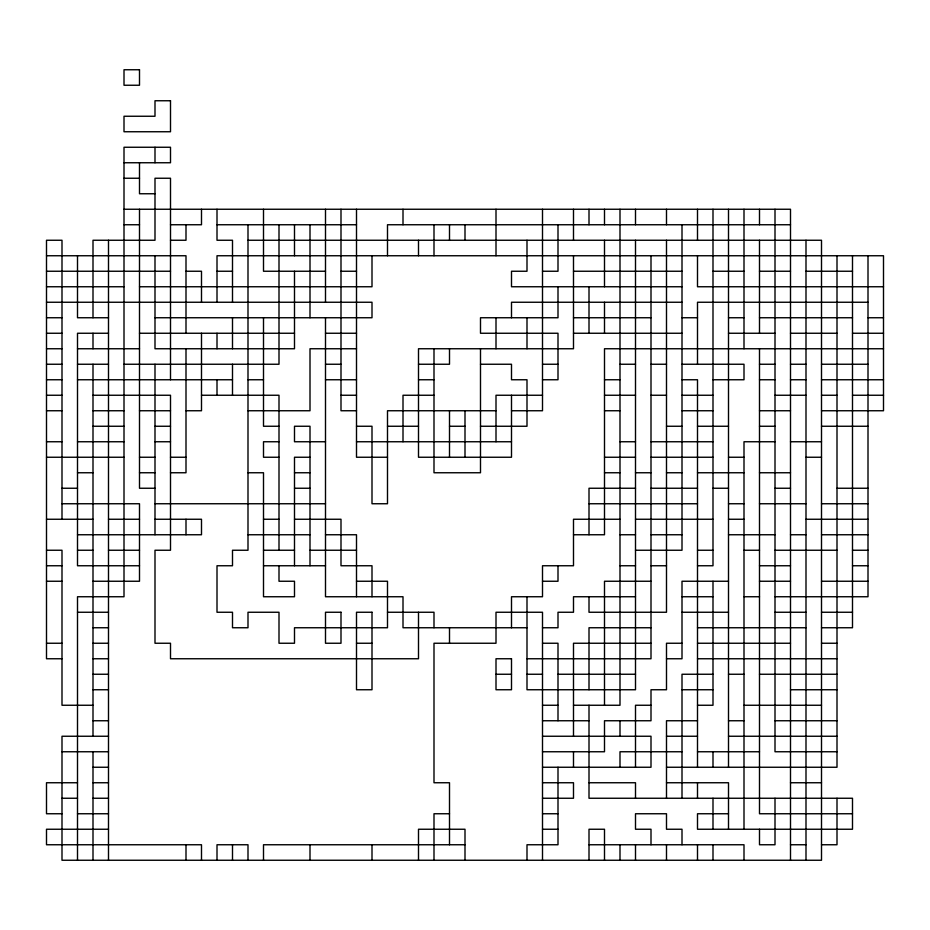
<?xml version="1.0" encoding="UTF-8"?>
<svg xmlns="http://www.w3.org/2000/svg" width="930" height="930" viewBox="0 0 930 930"><rect width="100%" height="100%" fill="white"/><g stroke="black" fill="none" stroke-linecap="round" stroke-linejoin="round"><path stroke-width="1.4" d="M124.004 162.75L170.504 162.75L170.504 147.254L124.004 147.254L124.004 596.746L77.504 596.746L77.504 860.25M124.004 178.246L139.5 178.246M154.996 193.754L139.5 193.754L139.5 162.75M124.004 209.25L790.5 209.25L790.5 860.25M124.004 224.746L139.5 224.746M170.504 224.746L201.496 224.746L201.496 209.25M217.004 224.746L356.504 224.746M790.5 224.746L387.496 224.746L387.496 255.75M170.504 240.254L186 240.254L186 224.746M247.996 240.254L821.504 240.254L821.504 860.25L61.996 860.25L61.996 736.246L108.496 736.246M46.5 255.75L186 255.75L186 333.254M46.5 271.246L170.504 271.246M186 271.246L201.496 271.246L201.496 302.25M217.004 271.246L232.5 271.246M325.5 271.246L263.504 271.246L263.504 209.25M340.996 271.246L356.504 271.246M542.504 271.246L558 271.246L558 224.746M573.496 271.246L682.004 271.246M712.996 271.246L744 271.246M759.496 271.246L790.5 271.246M805.996 271.246L852.496 271.246M46.5 286.754L124.004 286.754M139.5 286.754L372 286.754L372 255.75M682.004 286.754L511.5 286.754L511.5 271.246L526.996 271.246L526.996 240.254M883.5 286.754L697.5 286.754L697.5 255.75M46.5 302.25L372 302.25L372 317.746L154.996 317.746M682.004 302.25L511.5 302.25L511.5 317.746M868.004 302.25L697.5 302.25L697.5 364.246M46.5 317.746L61.996 317.746M108.496 317.746L77.504 317.746L77.504 255.75M573.496 317.746L651 317.746M682.004 317.746L697.5 317.746M728.504 317.746L744 317.746M759.496 317.746L852.496 317.746M868.004 317.746L883.5 317.746M46.5 333.254L61.996 333.254M108.496 333.254L77.504 333.254L77.504 565.754L139.5 565.754M139.5 333.254L294.496 333.254M325.5 333.254L356.504 333.254M573.496 333.254L682.004 333.254M728.504 333.254L775.004 333.254M790.5 333.254L837 333.254M852.496 333.254L883.5 333.254M46.5 348.75L61.996 348.75M77.504 348.75L139.5 348.75M356.504 348.75L310.004 348.75L310.004 410.746L247.996 410.746M883.5 348.75L604.5 348.75L604.5 534.75L573.496 534.75M46.5 364.246L61.996 364.246M77.504 364.246L108.496 364.246M124.004 364.246L279 364.246L279 224.746M325.5 364.246L340.996 364.246M418.5 364.246L449.504 364.246L449.504 348.75M480.496 364.246L511.5 364.246L511.5 379.754L526.996 379.754L526.996 426.254L480.496 426.254M542.504 364.246L558 364.246M619.996 364.246L635.504 364.246M651 364.246L666.496 364.246M682.004 364.246L744 364.246L744 379.754L712.996 379.754M759.496 364.246L775.004 364.246M790.5 364.246L805.996 364.246M821.504 364.246L868.004 364.246M46.5 379.754L61.996 379.754M77.504 379.754L232.5 379.754M247.996 379.754L263.504 379.754M325.5 379.754L356.504 379.754M418.5 379.754L433.996 379.754M542.504 379.754L558 379.754L558 333.254L480.496 333.254L480.496 317.746L558 317.746L558 286.754M604.5 379.754L619.996 379.754M682.004 379.754L697.5 379.754L697.5 767.25M759.496 379.754L775.004 379.754M790.5 379.754L805.996 379.754M821.504 379.754L883.5 379.754M46.5 395.25L61.996 395.25M93 395.25L170.504 395.25L170.504 550.246L154.996 550.246L154.996 643.246L170.504 643.246L170.504 658.754L418.5 658.754L418.5 612.254M201.496 395.25L279 395.25L279 550.246M340.996 395.25L356.504 395.25M433.996 395.25L403.004 395.25L403.004 441.75M542.504 395.25L496.004 395.25L496.004 441.75M604.5 395.25L635.504 395.25M651 395.25L666.496 395.25M682.004 395.25L712.996 395.25M775.004 395.25L805.996 395.25M821.504 395.25L837 395.25M852.496 395.25L883.5 395.25M46.5 410.746L61.996 410.746M93 410.746L124.004 410.746M139.5 410.746L170.504 410.746M186 410.746L201.496 410.746L201.496 333.254M356.504 410.746L340.996 410.746L340.996 209.25M496.004 410.746L387.496 410.746L387.496 503.746L372 503.746L372 426.254L356.504 426.254M511.5 410.746L542.504 410.746L542.504 209.25M604.5 410.746L619.996 410.746M682.004 410.746L712.996 410.746M759.496 410.746L790.5 410.746M821.504 410.746L883.5 410.746L883.5 255.75L217.004 255.75L217.004 302.25M93 426.254L124.004 426.254M154.996 426.254L170.504 426.254M279 426.254L263.504 426.254L263.504 317.746M387.496 426.254L418.5 426.254M449.504 426.254L465 426.254M666.496 426.254L682.004 426.254M697.5 426.254L728.504 426.254M759.496 426.254L775.004 426.254M821.504 426.254L868.004 426.254M46.5 441.75L61.996 441.75M77.504 441.75L124.004 441.75M154.996 441.75L170.504 441.75M279 441.75L263.504 441.75L263.504 457.246L279 457.246M325.5 441.75L294.496 441.75L294.496 426.254L310.004 426.254L310.004 565.754M356.504 441.75L511.5 441.75M619.996 441.75L635.504 441.75M651 441.75L712.996 441.75M775.004 441.75L744 441.75L744 829.246M790.5 441.75L821.504 441.75M46.5 457.246L124.004 457.246M139.5 457.246L154.996 457.246M170.504 457.246L186 457.246M310.004 457.246L294.496 457.246L294.496 565.754M387.496 457.246L356.504 457.246L356.504 209.25M604.5 457.246L635.504 457.246M651 457.246L712.996 457.246M728.504 457.246L744 457.246M805.996 457.246L821.504 457.246M77.504 472.754L93 472.754M139.5 472.754L154.996 472.754M170.504 472.754L186 472.754L186 348.75M247.996 472.754L263.504 472.754L263.504 596.746L294.496 596.746L294.496 581.25L279 581.25L279 565.754M294.496 472.754L310.004 472.754M604.5 472.754L619.996 472.754M635.504 472.754L651 472.754M666.496 472.754L682.004 472.754M697.5 472.754L744 472.754M759.496 472.754L790.5 472.754M61.996 488.25L77.504 488.25M154.996 488.25L139.5 488.25L139.5 209.25M294.496 488.25L310.004 488.25M635.504 488.25L589.004 488.25L589.004 534.75M651 488.25L697.5 488.25M712.996 488.25L728.504 488.25M775.004 488.25L790.5 488.25M837 488.25L868.004 488.25M61.996 503.746L139.5 503.746L139.5 581.25L93 581.25M154.996 503.746L325.5 503.746M589.004 503.746L697.5 503.746M728.504 503.746L744 503.746M759.496 503.746L805.996 503.746M821.504 503.746L868.004 503.746M46.5 519.254L93 519.254M108.496 519.254L139.5 519.254M154.996 519.254L201.496 519.254L201.496 534.75L77.504 534.75M263.504 519.254L279 519.254M294.496 519.254L340.996 519.254L340.996 565.754L372 565.754L372 596.746M619.996 519.254L573.496 519.254L573.496 565.754L542.504 565.754L542.504 596.746L511.5 596.746L511.5 627.75M635.504 519.254L712.996 519.254M728.504 519.254L744 519.254M805.996 519.254L868.004 519.254M247.996 534.75L310.004 534.75M325.5 534.75L356.504 534.75L356.504 596.746M619.996 534.75L635.504 534.75M651 534.75L682.004 534.75M728.504 534.75L775.004 534.75M790.5 534.75L805.996 534.75M821.504 534.75L868.004 534.75M46.5 550.246L61.996 550.246L61.996 705.254L93 705.254M77.504 550.246L93 550.246M108.496 550.246L139.5 550.246M263.504 550.246L294.496 550.246M310.004 550.246L356.504 550.246M635.504 550.246L682.004 550.246L682.004 224.746M697.5 550.246L712.996 550.246M744 550.246L759.496 550.246M775.004 550.246L837 550.246M852.496 550.246L868.004 550.246M46.5 565.754L61.996 565.754M263.504 565.754L325.5 565.754M619.996 565.754L635.504 565.754M651 565.754L666.496 565.754M697.5 565.754L712.996 565.754L712.996 209.25M759.496 565.754L790.5 565.754M852.496 565.754L868.004 565.754M46.5 581.25L61.996 581.25M356.504 581.25L387.496 581.25L387.496 627.75L294.496 627.75L294.496 643.246L279 643.246L279 612.254L247.996 612.254L247.996 627.75L232.5 627.75L232.5 612.254L217.004 612.254L217.004 565.754L232.5 565.754L232.5 550.246L247.996 550.246L247.996 224.746M542.504 581.25L558 581.25L558 565.754M651 581.25L604.5 581.25L604.5 705.254M728.504 581.25L682.004 581.25L682.004 658.754L666.496 658.754M759.496 581.25L790.5 581.25M821.504 581.25L868.004 581.25M635.504 596.746L573.496 596.746L573.496 612.254L558 612.254L558 627.75L542.504 627.75M682.004 596.746L712.996 596.746M744 596.746L759.496 596.746M775.004 596.746L868.004 596.746L868.004 255.75M77.504 612.254L108.496 612.254M387.496 612.254L433.996 612.254L433.996 627.75M682.004 612.254L728.504 612.254M775.004 612.254L805.996 612.254M821.504 612.254L852.496 612.254M93 627.75L108.496 627.75M526.996 627.75L403.004 627.75L403.004 596.746L325.5 596.746L325.5 317.746M651 627.75L589.004 627.75L589.004 689.746M697.5 627.75L805.996 627.75M821.504 627.75L852.496 627.75L852.496 255.75M46.5 643.246L61.996 643.246M93 643.246L108.496 643.246M356.504 643.246L372 643.246M542.504 643.246L558 643.246L558 720.75M651 643.246L573.496 643.246L573.496 736.246M682.004 643.246L666.496 643.246L666.496 689.746L651 689.746L651 720.75L604.5 720.75L604.5 751.754L542.504 751.754M697.5 643.246L790.5 643.246M821.504 643.246L837 643.246M61.996 658.754L46.5 658.754L46.5 240.254L61.996 240.254L61.996 519.254M93 658.754L108.496 658.754M526.996 658.754L651 658.754L651 255.75M697.5 658.754L837 658.754M93 674.25L108.496 674.25M496.004 674.25L511.5 674.25M526.996 674.25L542.504 674.25M558 674.25L635.504 674.25M712.996 674.25L682.004 674.25L682.004 798.254M728.504 674.25L744 674.25M759.496 674.25L837 674.25M93 689.746L108.496 689.746M682.004 689.746L712.996 689.746M790.5 689.746L837 689.746M542.504 705.254L558 705.254M573.496 705.254L619.996 705.254L619.996 209.25M651 705.254L635.504 705.254L635.504 767.25M697.5 705.254L712.996 705.254L712.996 581.25M744 705.254L821.504 705.254M93 720.75L108.496 720.75M542.504 720.75L589.004 720.75M697.5 720.75L666.496 720.75L666.496 798.254M728.504 720.75L744 720.75M775.004 720.75L837 720.75M542.504 736.246L651 736.246L651 767.25L542.504 767.25M666.496 736.246L697.5 736.246M728.504 736.246L837 736.246M61.996 751.754L108.496 751.754M682.004 751.754L619.996 751.754L619.996 767.25M697.5 751.754L759.496 751.754M837 751.754L775.004 751.754L775.004 209.25M93 767.25L108.496 767.25M666.496 767.25L837 767.25L837 255.75M77.504 782.746L46.5 782.746L46.5 813.75L61.996 813.75M93 782.746L108.496 782.746M542.504 782.746L573.496 782.746L573.496 798.254L542.504 798.254M589.004 782.746L635.504 782.746L635.504 798.254M666.496 782.746L728.504 782.746L728.504 829.246M790.5 782.746L821.504 782.746M61.996 798.254L77.504 798.254M93 798.254L108.496 798.254M77.504 813.75L108.496 813.75M449.504 813.75L433.996 813.75L433.996 860.25M542.504 813.75L558 813.75M728.504 813.75L697.5 813.75L697.5 829.246L852.496 829.246L852.496 798.254L589.004 798.254L589.004 705.254M852.496 813.75L759.496 813.75L759.496 348.75M108.496 829.246L46.5 829.246L46.5 844.754L201.496 844.754L201.496 860.25M542.504 829.246L558 829.246M465 844.754L263.504 844.754L263.504 860.25M589.004 844.754L744 844.754L744 860.25M790.5 844.754L805.996 844.754M821.504 844.754L837 844.754L837 798.254M805.996 240.254L805.996 860.25M775.004 798.254L775.004 844.754L759.496 844.754L759.496 829.246M759.496 209.25L759.496 224.746M759.496 240.254L759.496 333.254M744 209.25L744 348.75M728.504 209.25L728.504 767.25M712.996 751.754L712.996 767.25M712.996 798.254L712.996 829.246M712.996 844.754L712.996 860.25M697.5 209.25L697.5 240.254M697.5 782.746L697.5 798.254M697.5 844.754L697.5 860.25M682.004 844.754L682.004 829.246L666.496 829.246L666.496 813.75L635.504 813.75L635.504 829.246L651 829.246L651 844.754M666.496 209.25L666.496 224.746M666.496 240.254L666.496 612.254L589.004 612.254L589.004 596.746M666.496 844.754L666.496 860.25M635.504 209.25L635.504 224.746M635.504 240.254L635.504 689.746L526.996 689.746L526.996 596.746M635.504 844.754L635.504 860.25M619.996 720.75L619.996 736.246M619.996 844.754L619.996 860.25M604.5 209.25L604.5 224.746M604.5 240.254L604.5 286.754M604.5 302.25L604.5 333.254M604.5 860.25L604.5 829.246L589.004 829.246L589.004 860.25M589.004 209.25L589.004 224.746M589.004 286.754L589.004 333.254M573.496 209.25L573.496 240.254M573.496 255.75L573.496 348.75L418.5 348.75L418.5 457.246L511.5 457.246L511.5 395.25M573.496 751.754L573.496 767.25M558 767.25L558 844.754L526.996 844.754L526.996 860.25M542.504 860.25L542.504 612.254L496.004 612.254L496.004 643.246L433.996 643.246L433.996 782.746L449.504 782.746L449.504 844.754M526.996 317.746L526.996 348.75M496.004 209.25L496.004 255.75M496.004 317.746L496.004 348.75M480.496 348.75L480.496 472.754L433.996 472.754L433.996 348.75M465 224.746L465 240.254M465 410.746L465 457.246M465 860.25L465 829.246L418.5 829.246L418.5 860.25M449.504 224.746L449.504 240.254M449.504 410.746L449.504 457.246M449.504 627.75L449.504 643.246M433.996 224.746L433.996 255.75M418.5 240.254L418.5 255.75M403.004 209.25L403.004 224.746M372 844.754L372 860.25M325.5 209.25L325.5 302.25M310.004 224.746L310.004 317.746M310.004 844.754L310.004 860.25M294.496 224.746L294.496 255.75M294.496 271.246L294.496 348.75L154.996 348.75L154.996 255.75M247.996 860.25L247.996 844.754L217.004 844.754L217.004 860.25M232.5 302.25L232.5 240.254L217.004 240.254L217.004 209.25M232.5 317.746L232.5 348.75M232.5 364.246L232.5 395.25M232.5 844.754L232.5 860.25M217.004 333.254L217.004 348.75M217.004 379.754L217.004 395.25M186 519.254L186 534.75M186 844.754L186 860.25M170.504 379.754L170.504 178.246L154.996 178.246L154.996 240.254L93 240.254L93 317.746M154.996 147.254L154.996 162.75M154.996 364.246L154.996 534.75M108.496 240.254L108.496 860.25M93 333.254L93 348.75M93 364.246L93 736.246M93 751.754L93 860.25M139.5 69.75L124.004 69.75L124.004 85.246L139.5 85.246L139.5 69.75M170.504 100.754L154.996 100.754L154.996 116.25L124.004 116.25L124.004 131.746L170.504 131.746L170.504 100.754M340.996 612.254L325.5 612.254L325.5 643.246L340.996 643.246L340.996 612.254M372 612.254L356.504 612.254L356.504 689.746L372 689.746L372 612.254M511.5 658.754L496.004 658.754L496.004 689.746L511.5 689.746L511.5 658.754"/></g></svg>
